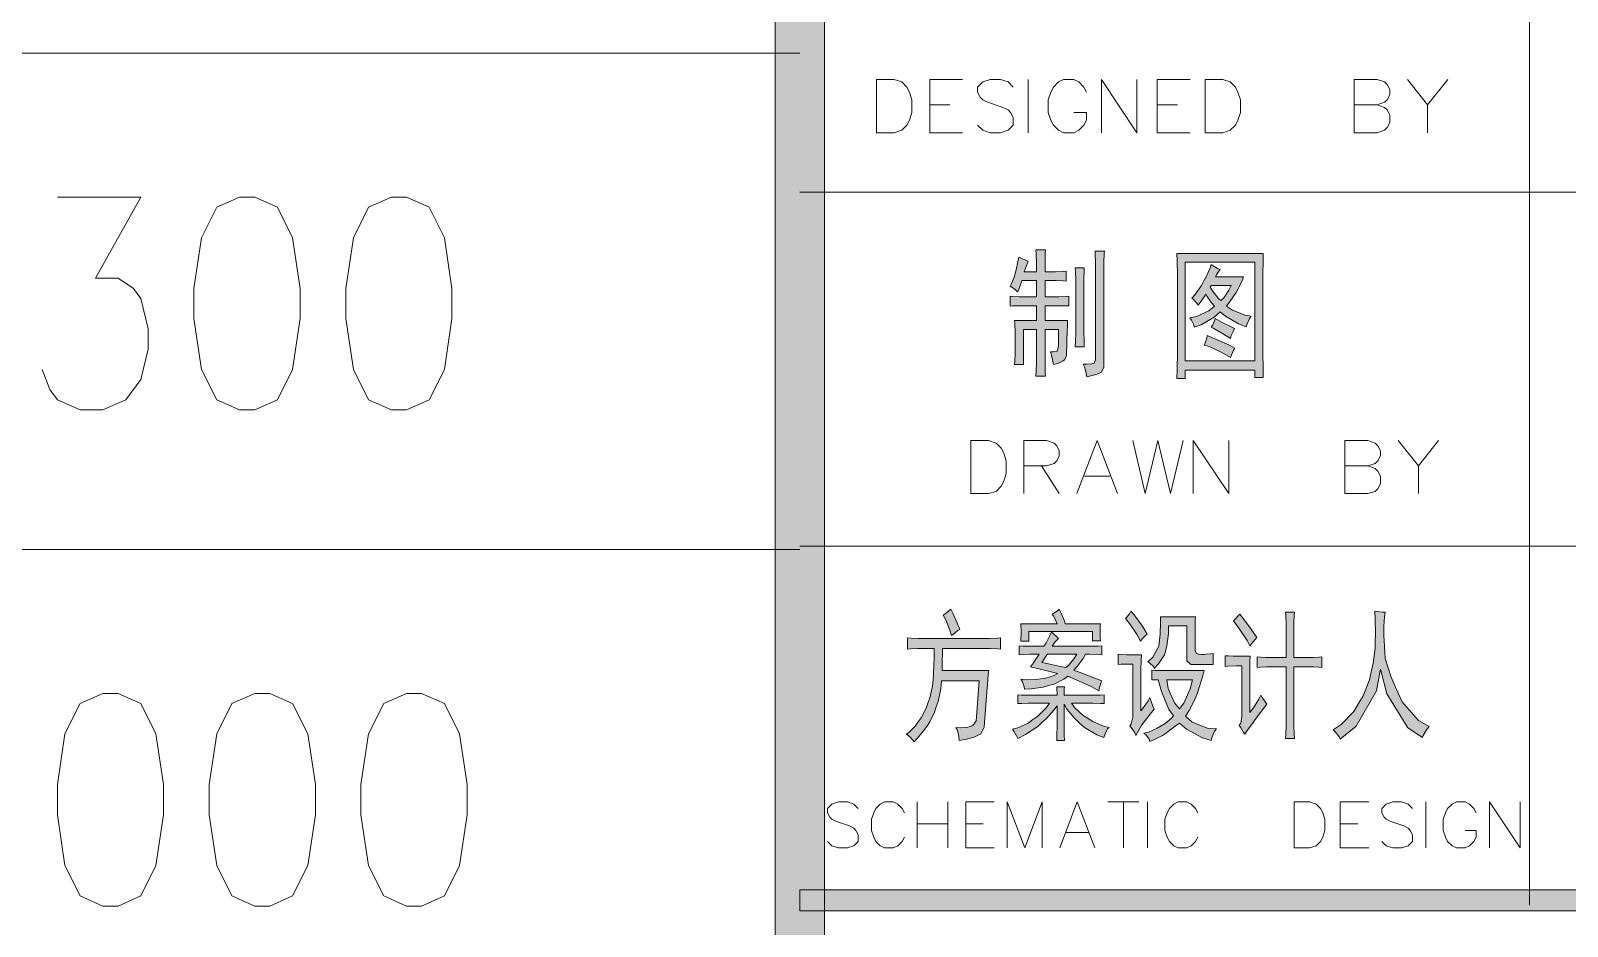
# Model space of a CAD drawing. Header units: millimetres. Extents: x 0 to 586, y 0 to 414.
# Drawn here: x 530.69 to 552.07, y 78.54 to 91 of the extents above; entities that cross this region are included whole.
import ezdxf

# ---------------------------------------------------------------- set-up
doc = ezdxf.new("R2010")
doc.units = ezdxf.units.MM

msp = doc.modelspace()

# ---------------------------------------------------------------- hatches: boundary and pattern name
h = msp.add_hatch(color=0)
h.dxf.hatch_style = 2
h.paths.add_polyline_path([(541.736139, 9.860139), (541.048222, 9.860139), (541.048222, 404.223361), (541.736139, 404.223361)])
h = msp.add_hatch(color=0)
h.dxf.hatch_style = 2
h.paths.add_polyline_path([(544.572472, 87.795806), (544.554833, 87.757), (544.526611, 87.682917), (544.516028, 87.647639), (544.685361, 87.647639), (544.685361, 87.742889), (544.681833, 87.894583), (544.678306, 87.951028), (544.812361, 87.951028), (544.808833, 87.898111), (544.805306, 87.746417), (544.805306, 87.647639), (544.8935, 87.647639), (544.949944, 87.647639), (545.055778, 87.651167), (545.101639, 87.654694), (545.101639, 87.517111), (545.059306, 87.520639), (544.960528, 87.524167), (544.897028, 87.524167), (544.805306, 87.524167), (544.805306, 87.298389), (544.949944, 87.298389), (544.995806, 87.298389), (545.087528, 87.301917), (545.136917, 87.305444), (545.136917, 87.174917), (544.805306, 87.174917), (544.805306, 86.966778), (545.119278, 86.966778), (545.11575, 86.920917), (545.112222, 86.793917), (545.108694, 86.712778), (545.108694, 86.631639), (545.105167, 86.51875), (545.105167, 86.490528), (545.101639, 86.462306), (545.076944, 86.419972), (545.055778, 86.405861), (545.031083, 86.39175), (544.964056, 86.367056), (544.921722, 86.356472), (544.914667, 86.398806), (544.897028, 86.487), (544.879389, 86.532861), (544.918194, 86.532861), (544.964056, 86.539917), (544.974639, 86.543444), (544.992278, 86.610472), (544.992278, 86.663389), (544.992278, 86.843306), (544.805306, 86.843306), (544.805306, 86.416444), (544.805306, 86.352944), (544.808833, 86.240056), (544.812361, 86.194194), (544.678306, 86.194194), (544.681833, 86.26475), (544.685361, 86.377639), (544.685361, 86.416444), (544.685361, 86.843306), (544.505444, 86.843306), (544.505444, 86.356472), (544.381972, 86.356472), (544.3855, 86.405861), (544.389028, 86.511694), (544.389028, 86.564611), (544.389028, 86.733944), (544.389028, 86.808028), (544.3855, 86.924444), (544.381972, 86.966778), (544.685361, 86.966778), (544.685361, 87.174917), (544.498389, 87.174917), (544.445472, 87.174917), (544.357278, 87.171389), (544.318472, 87.167861), (544.318472, 87.305444), (544.357278, 87.301917), (544.445472, 87.298389), (544.498389, 87.298389), (544.685361, 87.298389), (544.685361, 87.524167), (544.48075, 87.524167), (544.466639, 87.478306), (544.438417, 87.400694), (544.424306, 87.368944), (544.396083, 87.393639), (544.343167, 87.432444), (544.318472, 87.446556), (544.339639, 87.485361), (544.374917, 87.573556), (544.389028, 87.622944), (544.403139, 87.675861), (544.427833, 87.785222), (544.438417, 87.848722), (544.470167, 87.834611), (544.537194, 87.806389)])
h = msp.add_hatch(color=0)
h.dxf.hatch_style = 2
h.paths.add_polyline_path([(545.630806, 87.933389), (545.627278, 87.894583), (545.62375, 87.781694), (545.62375, 87.711139), (545.62375, 86.370583), (545.62375, 86.317667), (545.592, 86.250639), (545.563778, 86.236528), (545.532028, 86.222417), (545.443833, 86.197722), (545.387389, 86.183611), (545.376806, 86.236528), (545.355639, 86.324722), (545.338, 86.363528), (545.387389, 86.363528), (545.454417, 86.367056), (545.472056, 86.370583), (545.489694, 86.374111), (545.507333, 86.4235), (545.507333, 86.472889), (545.507333, 87.711139), (545.507333, 87.774639), (545.503806, 87.887528), (545.503806, 87.933389)])
h = msp.add_hatch(color=0)
h.paths.add_polyline_path([(547.839194, 87.901639), (547.839194, 87.806389), (547.835667, 87.594722), (547.835667, 87.478306), (547.835667, 86.649278), (547.835667, 86.529333), (547.839194, 86.292972), (547.839194, 86.176556), (547.726306, 86.176556), (547.726306, 86.278861), (546.756167, 86.278861), (546.756167, 86.162444), (546.63975, 86.162444), (546.643278, 86.282389), (546.646806, 86.529333), (546.646806, 86.656333), (546.646806, 87.478306), (546.646806, 87.591194), (546.643278, 87.802861), (546.63975, 87.901639)])
h.paths.add_polyline_path([(547.726306, 86.409389), (547.726306, 87.778167), (546.756167, 87.778167), (546.756167, 86.409389)])
h = msp.add_hatch(color=0)
h.dxf.hatch_style = 2
h.paths.add_polyline_path([(545.352111, 87.700556), (545.348583, 87.647639), (545.345056, 87.552389), (545.345056, 87.510056), (545.345056, 86.864472), (545.345056, 86.811556), (545.348583, 86.681028), (545.352111, 86.603417), (545.225111, 86.603417), (545.228639, 86.670444), (545.235694, 86.800972), (545.235694, 86.864472), (545.235694, 87.510056), (545.235694, 87.545333), (545.228639, 87.644111), (545.225111, 87.700556)])
h = msp.add_hatch(color=0)
h.paths.add_polyline_path([(547.243, 87.679389), (547.225361, 87.654694), (547.193611, 87.605306), (547.1795, 87.577083), (547.567556, 87.577083), (547.556972, 87.541806), (547.518167, 87.457139), (547.493472, 87.40775), (547.46525, 87.358361), (547.384111, 87.238417), (547.331194, 87.167861), (547.415861, 87.111417), (547.588722, 87.040861), (547.673389, 87.030278), (547.652222, 86.995), (547.616944, 86.920917), (547.602833, 86.882111), (547.497, 86.924444), (547.317083, 87.030278), (547.243, 87.09025), (547.158333, 87.016167), (546.978417, 86.910333), (546.883167, 86.875056), (546.876111, 86.910333), (546.844361, 86.973833), (546.819667, 87.005583), (546.911389, 87.023222), (547.08425, 87.104361), (547.161861, 87.167861), (547.119528, 87.21725), (547.063083, 87.301917), (547.045444, 87.337194), (547.02075, 87.298389), (546.964306, 87.220778), (546.936083, 87.181972), (546.914917, 87.213722), (546.872583, 87.259583), (546.847889, 87.277222), (546.897278, 87.330139), (546.981944, 87.453611), (547.017222, 87.520639), (547.0525, 87.587667), (547.101889, 87.700556), (547.116, 87.746417), (547.144222, 87.728778), (547.207722, 87.6935)])
h.paths.add_polyline_path([(547.105417, 87.432444), (547.14775, 87.365417), (547.221833, 87.273694), (547.253583, 87.245472), (547.292389, 87.284278), (547.362944, 87.390111), (547.394694, 87.453611), (547.116, 87.453611)])
h = msp.add_hatch(color=0)
h.dxf.hatch_style = 2
h.paths.add_polyline_path([(547.172444, 86.998528), (547.271222, 86.942083), (547.405278, 86.875056), (547.440556, 86.857417), (547.426444, 86.825667), (547.398222, 86.758639), (547.387639, 86.719833), (547.288861, 86.779806), (547.154806, 86.857417), (547.119528, 86.875056), (547.137167, 86.89975), (547.161861, 86.96325)])
h = msp.add_hatch(color=0)
h.dxf.hatch_style = 2
h.paths.add_polyline_path([(547.063083, 86.758639), (547.190083, 86.705722), (547.380583, 86.621056), (547.447611, 86.585778), (547.429972, 86.557556), (547.40175, 86.490528), (547.387639, 86.45525), (547.267694, 86.522278), (547.087778, 86.606944), (547.02075, 86.624583), (547.034861, 86.656333), (547.056028, 86.723361)])
h = msp.add_hatch(color=0)
h.dxf.hatch_style = 2
h.paths.add_polyline_path([(543.503556, 82.585278), (543.478861, 82.662889), (543.422417, 82.804), (543.387139, 82.871028), (543.415361, 82.888667), (543.468278, 82.931), (543.492972, 82.955694), (543.524722, 82.888667), (543.588222, 82.747556), (543.619972, 82.669944), (543.59175, 82.655833), (543.535306, 82.609972)])
h = msp.add_hatch(color=0)
h.dxf.hatch_style = 2
h.paths.add_polyline_path([(545.002861, 82.955694), (545.034611, 82.888667), (545.076944, 82.786361), (545.087528, 82.747556), (545.577889, 82.747556), (545.574361, 82.722861), (545.570833, 82.669944), (545.570833, 82.638194), (545.570833, 82.609972), (545.574361, 82.55), (545.577889, 82.514722), (545.465, 82.514722), (545.465, 82.64525), (544.579528, 82.64525), (544.579528, 82.507667), (544.466639, 82.507667), (544.470167, 82.539417), (544.473694, 82.599389), (544.473694, 82.631139), (544.473694, 82.666417), (544.470167, 82.722861), (544.466639, 82.747556), (544.974639, 82.747556), (544.957, 82.789889), (544.921722, 82.860444), (544.904083, 82.885139), (544.942889, 82.906306), (544.992278, 82.941583)])
h = msp.add_hatch(color=0)
h.dxf.hatch_style = 2
h.paths.add_polyline_path([(546.001222, 82.923944), (546.047083, 82.874556), (546.159972, 82.715806), (546.227, 82.606444), (546.202306, 82.588806), (546.156444, 82.539417), (546.135278, 82.507667), (546.085889, 82.595861), (545.980056, 82.754611), (545.923611, 82.825167), (545.94125, 82.839278), (545.980056, 82.888667)])
h = msp.add_hatch(color=0)
h.dxf.hatch_style = 2
h.paths.add_polyline_path([(546.883167, 82.183111), (546.833778, 82.183111), (546.780861, 82.236028), (546.777333, 82.288944), (546.777333, 82.722861), (546.523333, 82.722861), (546.523333, 82.617028), (546.502167, 82.444167), (546.484528, 82.384194), (546.466889, 82.320694), (546.38575, 82.193694), (546.325778, 82.126667), (546.315194, 82.154889), (546.265806, 82.20075), (546.234056, 82.221917), (546.304611, 82.285417), (546.389278, 82.437111), (546.396333, 82.521778), (546.406917, 82.606444), (546.413972, 82.768722), (546.413972, 82.846333), (546.900806, 82.846333), (546.897278, 82.800472), (546.89375, 82.684056), (546.89375, 82.617028), (546.89375, 82.405361), (546.89375, 82.377139), (546.911389, 82.338333), (546.9255, 82.331278), (546.943139, 82.32775), (546.985472, 82.324222), (547.017222, 82.324222), (547.045444, 82.32775), (547.112472, 82.331278), (547.14775, 82.338333), (547.144222, 82.299528), (547.144222, 82.221917), (547.14775, 82.183111)])
h = msp.add_hatch(color=0)
h.dxf.hatch_style = 2
h.paths.add_polyline_path([(547.514639, 82.885139), (547.553444, 82.83575), (547.673389, 82.673472), (547.754528, 82.560583), (547.726306, 82.528833), (547.676917, 82.472389), (547.65575, 82.444167), (547.616944, 82.51825), (547.504056, 82.691111), (547.426444, 82.793417), (547.447611, 82.811056), (547.493472, 82.860444)])
h = msp.add_hatch(color=0)
h.dxf.hatch_style = 2
h.paths.add_polyline_path([(548.160222, 82.281889), (548.160222, 82.669944), (548.160222, 82.747556), (548.156694, 82.8675), (548.153167, 82.909833), (548.276639, 82.909833), (548.273111, 82.860444), (548.269583, 82.768722), (548.269583, 82.729917), (548.269583, 82.281889), (548.505944, 82.281889), (548.541222, 82.281889), (548.618833, 82.285417), (548.657639, 82.288944), (548.657639, 82.144306), (548.615306, 82.147833), (548.541222, 82.151361), (548.513, 82.151361), (548.269583, 82.151361), (548.269583, 81.378778), (548.269583, 81.329389), (548.273111, 81.220028), (548.276639, 81.153), (548.153167, 81.153), (548.156694, 81.220028), (548.160222, 81.325861), (548.160222, 81.368194), (548.160222, 82.151361), (547.934444, 82.151361), (547.888583, 82.151361), (547.803917, 82.147833), (547.758056, 82.144306), (547.758056, 82.288944), (547.803917, 82.285417), (547.885056, 82.281889), (547.920333, 82.281889)])
h = msp.add_hatch(color=0)
h.dxf.hatch_style = 2
h.paths.add_polyline_path([(548.816389, 81.276472), (548.929278, 81.350556), (549.105667, 81.530472), (549.169167, 81.639833), (549.232667, 81.749194), (549.320861, 81.971444), (549.345556, 82.084333), (549.37025, 82.20075), (549.398472, 82.412417), (549.402, 82.511194), (549.405528, 82.609972), (549.402, 82.818111), (549.394944, 82.923944), (549.426694, 82.920417), (549.500778, 82.913361), (549.539583, 82.909833), (549.532528, 82.846333), (549.521944, 82.719333), (549.521944, 82.655833), (549.521944, 82.588806), (549.529, 82.437111), (549.536056, 82.352444), (549.539583, 82.267778), (549.62425, 82.01025), (549.698333, 81.837389), (549.775944, 81.664528), (550.001722, 81.407), (550.149889, 81.322333), (550.114611, 81.276472), (550.06875, 81.198861), (550.058167, 81.167111), (549.853556, 81.301167), (549.564278, 81.777417), (549.476083, 82.119611), (549.419639, 81.816222), (549.137417, 81.325861), (548.915167, 81.145944), (548.897528, 81.177694), (548.848139, 81.241194)])
h = msp.add_hatch(color=0)
h.paths.add_polyline_path([(544.992278, 82.546472), (544.942889, 82.497083), (544.904083, 82.437111), (545.419139, 82.437111), (545.457944, 82.437111), (545.546139, 82.440639), (545.595528, 82.444167), (545.595528, 82.320694), (545.539083, 82.324222), (545.426194, 82.32775), (545.366222, 82.32775), (545.334472, 82.267778), (545.253333, 82.154889), (545.203944, 82.1055), (545.292139, 82.07375), (545.486167, 81.999667), (545.595528, 81.957333), (545.584944, 81.936167), (545.563778, 81.865611), (545.553194, 81.81975), (545.454417, 81.872667), (545.239222, 81.971444), (545.122806, 82.020833), (545.066361, 81.9785), (544.932306, 81.911472), (544.854694, 81.890306), (544.777083, 81.869139), (544.611278, 81.844444), (544.519556, 81.840917), (544.516028, 81.872667), (544.491333, 81.943222), (544.466639, 81.982028), (544.540722, 81.971444), (544.678306, 81.974972), (544.745333, 81.985556), (544.812361, 81.996139), (544.932306, 82.031417), (544.985222, 82.059639), (544.911139, 82.077278), (544.720639, 82.123139), (544.600694, 82.151361), (544.646556, 82.207806), (544.706528, 82.299528), (544.724167, 82.32775), (544.614806, 82.32775), (544.590111, 82.32775), (544.505444, 82.324222), (544.445472, 82.320694), (544.445472, 82.444167), (544.498389, 82.440639), (544.583056, 82.437111), (544.614806, 82.437111), (544.787667, 82.437111), (544.819417, 82.4865), (544.872333, 82.588806), (544.8935, 82.638194)])
h.paths.add_polyline_path([(544.762972, 82.211333), (544.854694, 82.193694), (545.0205, 82.158417), (545.094583, 82.144306), (545.133389, 82.169), (545.207472, 82.26425), (545.246278, 82.32775), (544.840583, 82.32775), (544.822944, 82.303056), (544.784139, 82.243083)])
h = msp.add_hatch(color=0)
h.dxf.hatch_style = 2
h.paths.add_polyline_path([(542.889722, 82.553528), (542.935583, 82.55), (543.037889, 82.546472), (543.094333, 82.546472), (543.958639, 82.546472), (544.025667, 82.546472), (544.142083, 82.55), (544.184417, 82.553528), (544.184417, 82.398306), (544.145611, 82.401833), (544.043306, 82.405361), (543.976278, 82.405361), (543.376556, 82.405361), (543.376556, 82.363028), (543.373028, 82.207806), (543.373028, 82.098444), (544.022139, 82.098444), (544.015083, 82.045528), (544.0045, 81.900889), (543.997444, 81.802111), (543.962167, 81.378778), (543.958639, 81.308222), (543.90925, 81.2165), (543.863389, 81.195333), (543.821056, 81.174167), (543.694056, 81.142417), (543.609389, 81.128306), (543.605861, 81.181222), (543.584694, 81.269417), (543.563528, 81.308222), (543.630556, 81.304694), (543.732861, 81.31175), (543.764611, 81.322333), (543.799889, 81.336444), (543.84575, 81.399944), (543.852806, 81.456389), (543.888083, 81.957333), (543.365972, 81.957333), (543.355389, 81.847972), (543.316583, 81.668056), (543.291889, 81.593972), (543.267194, 81.519889), (543.200167, 81.385833), (543.157833, 81.322333), (543.111972, 81.262361), (543.027306, 81.153), (542.981444, 81.107139), (542.970861, 81.128306), (542.917944, 81.18475), (542.879139, 81.2165), (542.914417, 81.241194), (542.995556, 81.325861), (543.037889, 81.385833), (543.080222, 81.442278), (543.150778, 81.576333), (543.175472, 81.646889), (543.203694, 81.720972), (543.238972, 81.88325), (543.246028, 81.971444), (543.253083, 82.063167), (543.260139, 82.278361), (543.260139, 82.405361), (543.097861, 82.405361), (543.034361, 82.405361), (542.932056, 82.401833), (542.889722, 82.398306)])
h = msp.add_hatch(color=0)
h.dxf.hatch_style = 2
h.paths.add_polyline_path([(546.145861, 82.320694), (546.142333, 82.250139), (546.138806, 82.098444), (546.138806, 82.01025), (546.138806, 81.541056), (546.177611, 81.586917), (546.241111, 81.678639), (546.265806, 81.7245), (546.276389, 81.685694), (546.304611, 81.604556), (546.325778, 81.562222), (546.286972, 81.516361), (546.216417, 81.428167), (546.184667, 81.385833), (546.152917, 81.3435), (546.096472, 81.24825), (546.06825, 81.198861), (546.050611, 81.241194), (546.00475, 81.308222), (545.983583, 81.329389), (546.00475, 81.361139), (546.029444, 81.449333), (546.029444, 81.509306), (546.029444, 82.190167), (545.969472, 82.190167), (545.867167, 82.186639), (545.824833, 82.183111), (545.824833, 82.32775), (545.863639, 82.324222), (545.94125, 82.320694), (545.983583, 82.320694)])
h = msp.add_hatch(color=0)
h.dxf.hatch_style = 2
h.paths.add_polyline_path([(547.659278, 82.299528), (547.65575, 82.225444), (547.65575, 82.070222), (547.65575, 81.989083), (547.65575, 81.516361), (547.705139, 81.583389), (547.78275, 81.703333), (547.810972, 81.75625), (547.828611, 81.7245), (547.867417, 81.664528), (547.892111, 81.632778), (547.729833, 81.417583), (547.691028, 81.364667), (547.620472, 81.265889), (547.585194, 81.2165), (547.564028, 81.24825), (547.525222, 81.31175), (547.507583, 81.339972), (547.52875, 81.368194), (547.546389, 81.463444), (547.542861, 81.523417), (547.542861, 82.165472), (547.46525, 82.165472), (547.348833, 82.161944), (547.313556, 82.158417), (547.313556, 82.306583), (547.359417, 82.303056), (547.422917, 82.299528), (547.440556, 82.299528)])
h = msp.add_hatch(color=0)
h.paths.add_polyline_path([(546.2905, 82.1055), (546.336361, 82.101972), (546.442194, 82.098444), (546.498639, 82.098444), (547.02075, 82.098444), (547.003111, 82.027889), (546.95725, 81.876194), (546.9255, 81.791528), (546.89375, 81.706861), (546.812611, 81.544583), (546.759694, 81.463444), (546.854944, 81.382306), (547.066611, 81.297639), (547.190083, 81.290583), (547.165389, 81.258833), (547.133639, 81.177694), (547.119528, 81.128306), (546.996056, 81.163583), (546.773806, 81.283528), (546.675028, 81.368194), (546.636222, 81.339972), (546.5445, 81.269417), (546.495111, 81.234139), (546.442194, 81.198861), (546.329306, 81.138889), (546.265806, 81.114194), (546.255222, 81.145944), (546.212889, 81.202389), (546.181139, 81.230611), (546.244639, 81.244722), (546.364583, 81.297639), (546.421028, 81.329389), (546.477472, 81.364667), (546.562139, 81.435222), (546.593889, 81.4705), (546.526861, 81.558694), (546.424556, 81.809167), (546.382222, 81.971444), (546.2905, 81.971444)])
h.paths.add_polyline_path([(546.678556, 81.569278), (546.738528, 81.646889), (546.826722, 81.847972), (546.858472, 81.971444), (546.498639, 81.971444), (546.519806, 81.8515), (546.608, 81.650417)])
h = msp.add_hatch(color=0)
h.dxf.hatch_style = 2
h.paths.add_polyline_path([(544.974639, 81.75625), (544.974639, 81.780944), (544.971111, 81.837389), (544.967583, 81.872667), (545.076944, 81.872667), (545.073417, 81.840917), (545.073417, 81.784472), (545.073417, 81.75625), (545.419139, 81.75625), (545.472056, 81.75625), (545.577889, 81.759778), (545.627278, 81.763306), (545.627278, 81.639833), (545.577889, 81.643361), (545.472056, 81.646889), (545.419139, 81.646889), (545.172194, 81.646889), (545.218056, 81.583389), (545.338, 81.474028), (545.405028, 81.431694), (545.472056, 81.389361), (545.620222, 81.325861), (545.697833, 81.308222), (545.676667, 81.287056), (545.641389, 81.220028), (545.62375, 81.167111), (545.524972, 81.205917), (545.355639, 81.308222), (545.285083, 81.368194), (545.218056, 81.431694), (545.108694, 81.562222), (545.073417, 81.632778), (545.073417, 81.368194), (545.073417, 81.322333), (545.073417, 81.202389), (545.076944, 81.128306), (544.967583, 81.128306), (544.971111, 81.202389), (544.974639, 81.329389), (544.974639, 81.385833), (544.974639, 81.608083), (544.928778, 81.548111), (544.826472, 81.431694), (544.762972, 81.378778), (544.703, 81.322333), (544.533667, 81.209444), (544.427833, 81.153), (544.410194, 81.191806), (544.371389, 81.258833), (544.35375, 81.283528), (544.427833, 81.304694), (544.568944, 81.368194), (544.635972, 81.417583), (544.703, 81.463444), (544.819417, 81.579861), (544.868806, 81.646889), (544.60775, 81.646889), (544.572472, 81.646889), (544.484278, 81.643361), (544.427833, 81.639833), (544.427833, 81.763306), (544.484278, 81.759778), (544.572472, 81.75625), (544.60775, 81.75625)])
h = msp.add_hatch(color=0)
h.dxf.hatch_style = 2
h.paths.add_polyline_path([(541.390417, 78.757639), (541.390417, 79.050444), (575.772139, 79.050444), (575.772139, 78.757639)])

# ---------------------------------------------------------------- linework, layer by layer
at = {"color": 0, "lineweight": 0}
for points in [[(541.736139, 9.860139), (541.048222, 9.860139), (541.048222, 404.223361), (541.736139, 404.223361)], [(542.459333, 89.580861), (542.459333, 90.321694), (542.706278, 90.321694), (542.812111, 90.286417), (542.882667, 90.215861), (542.917944, 90.145306), (542.953222, 90.039472), (542.953222, 89.863083), (542.917944, 89.75725), (542.882667, 89.686694), (542.812111, 89.616139), (542.706278, 89.580861)], [(547.034861, 89.580861), (547.034861, 90.321694), (547.281806, 90.321694), (547.384111, 90.286417), (547.454667, 90.215861), (547.489944, 90.145306), (547.525222, 90.039472), (547.525222, 89.863083), (547.489944, 89.75725), (547.454667, 89.686694), (547.384111, 89.616139), (547.281806, 89.580861)], [(533.594028, 88.684806), (533.276528, 88.543694), (533.064861, 88.120361), (532.959028, 87.414806), (532.959028, 86.995), (533.064861, 86.289444), (533.276528, 85.866111), (533.594028, 85.725), (533.805694, 85.725), (534.123194, 85.866111), (534.331333, 86.289444), (534.437167, 86.995), (534.437167, 87.414806), (534.331333, 88.120361), (534.123194, 88.543694), (533.805694, 88.684806)], [(535.707167, 88.684806), (535.389667, 88.543694), (535.178, 88.120361), (535.072167, 87.414806), (535.072167, 86.995), (535.178, 86.289444), (535.389667, 85.866111), (535.707167, 85.725), (535.918833, 85.725), (536.232806, 85.866111), (536.444472, 86.289444), (536.550306, 86.995), (536.550306, 87.414806), (536.444472, 88.120361), (536.232806, 88.543694), (535.918833, 88.684806)], [(544.572472, 87.795806), (544.554833, 87.757), (544.526611, 87.682917), (544.516028, 87.647639), (544.685361, 87.647639), (544.685361, 87.742889), (544.681833, 87.894583), (544.678306, 87.951028), (544.812361, 87.951028), (544.808833, 87.898111), (544.805306, 87.746417), (544.805306, 87.647639), (544.8935, 87.647639), (544.949944, 87.647639), (545.055778, 87.651167), (545.101639, 87.654694), (545.101639, 87.517111), (545.059306, 87.520639), (544.960528, 87.524167), (544.897028, 87.524167), (544.805306, 87.524167), (544.805306, 87.298389), (544.949944, 87.298389), (544.995806, 87.298389), (545.087528, 87.301917), (545.136917, 87.305444), (545.136917, 87.174917), (544.805306, 87.174917), (544.805306, 86.966778), (545.119278, 86.966778), (545.11575, 86.920917), (545.112222, 86.793917), (545.108694, 86.712778), (545.108694, 86.631639), (545.105167, 86.51875), (545.105167, 86.490528), (545.101639, 86.462306), (545.076944, 86.419972), (545.055778, 86.405861), (545.031083, 86.39175), (544.964056, 86.367056), (544.921722, 86.356472), (544.914667, 86.398806), (544.897028, 86.487), (544.879389, 86.532861), (544.918194, 86.532861), (544.964056, 86.539917), (544.974639, 86.543444), (544.992278, 86.610472), (544.992278, 86.663389), (544.992278, 86.843306), (544.805306, 86.843306), (544.805306, 86.416444), (544.805306, 86.352944), (544.808833, 86.240056), (544.812361, 86.194194), (544.678306, 86.194194), (544.681833, 86.26475), (544.685361, 86.377639), (544.685361, 86.416444), (544.685361, 86.843306), (544.505444, 86.843306), (544.505444, 86.356472), (544.381972, 86.356472), (544.3855, 86.405861), (544.389028, 86.511694), (544.389028, 86.564611), (544.389028, 86.733944), (544.389028, 86.808028), (544.3855, 86.924444), (544.381972, 86.966778), (544.685361, 86.966778), (544.685361, 87.174917), (544.498389, 87.174917), (544.445472, 87.174917), (544.357278, 87.171389), (544.318472, 87.167861), (544.318472, 87.305444), (544.357278, 87.301917), (544.445472, 87.298389), (544.498389, 87.298389), (544.685361, 87.298389), (544.685361, 87.524167), (544.48075, 87.524167), (544.466639, 87.478306), (544.438417, 87.400694), (544.424306, 87.368944), (544.396083, 87.393639), (544.343167, 87.432444), (544.318472, 87.446556), (544.339639, 87.485361), (544.374917, 87.573556), (544.389028, 87.622944), (544.403139, 87.675861), (544.427833, 87.785222), (544.438417, 87.848722), (544.470167, 87.834611), (544.537194, 87.806389)], [(545.630806, 87.933389), (545.627278, 87.894583), (545.62375, 87.781694), (545.62375, 87.711139), (545.62375, 86.370583), (545.62375, 86.317667), (545.592, 86.250639), (545.563778, 86.236528), (545.532028, 86.222417), (545.443833, 86.197722), (545.387389, 86.183611), (545.376806, 86.236528), (545.355639, 86.324722), (545.338, 86.363528), (545.387389, 86.363528), (545.454417, 86.367056), (545.472056, 86.370583), (545.489694, 86.374111), (545.507333, 86.4235), (545.507333, 86.472889), (545.507333, 87.711139), (545.507333, 87.774639), (545.503806, 87.887528), (545.503806, 87.933389)], [(547.839194, 87.901639), (547.839194, 87.806389), (547.835667, 87.594722), (547.835667, 87.478306), (547.835667, 86.649278), (547.835667, 86.529333), (547.839194, 86.292972), (547.839194, 86.176556), (547.726306, 86.176556), (547.726306, 86.278861), (546.756167, 86.278861), (546.756167, 86.162444), (546.63975, 86.162444), (546.643278, 86.282389), (546.646806, 86.529333), (546.646806, 86.656333), (546.646806, 87.478306), (546.646806, 87.591194), (546.643278, 87.802861), (546.63975, 87.901639)], [(545.352111, 87.700556), (545.348583, 87.647639), (545.345056, 87.552389), (545.345056, 87.510056), (545.345056, 86.864472), (545.345056, 86.811556), (545.348583, 86.681028), (545.352111, 86.603417), (545.225111, 86.603417), (545.228639, 86.670444), (545.235694, 86.800972), (545.235694, 86.864472), (545.235694, 87.510056), (545.235694, 87.545333), (545.228639, 87.644111), (545.225111, 87.700556)], [(547.726306, 86.409389), (547.726306, 87.778167), (546.756167, 87.778167), (546.756167, 86.409389)], [(547.243, 87.679389), (547.225361, 87.654694), (547.193611, 87.605306), (547.1795, 87.577083), (547.567556, 87.577083), (547.556972, 87.541806), (547.518167, 87.457139), (547.493472, 87.40775), (547.46525, 87.358361), (547.384111, 87.238417), (547.331194, 87.167861), (547.415861, 87.111417), (547.588722, 87.040861), (547.673389, 87.030278), (547.652222, 86.995), (547.616944, 86.920917), (547.602833, 86.882111), (547.497, 86.924444), (547.317083, 87.030278), (547.243, 87.09025), (547.158333, 87.016167), (546.978417, 86.910333), (546.883167, 86.875056), (546.876111, 86.910333), (546.844361, 86.973833), (546.819667, 87.005583), (546.911389, 87.023222), (547.08425, 87.104361), (547.161861, 87.167861), (547.119528, 87.21725), (547.063083, 87.301917), (547.045444, 87.337194), (547.02075, 87.298389), (546.964306, 87.220778), (546.936083, 87.181972), (546.914917, 87.213722), (546.872583, 87.259583), (546.847889, 87.277222), (546.897278, 87.330139), (546.981944, 87.453611), (547.017222, 87.520639), (547.0525, 87.587667), (547.101889, 87.700556), (547.116, 87.746417), (547.144222, 87.728778), (547.207722, 87.6935)], [(547.105417, 87.432444), (547.14775, 87.365417), (547.221833, 87.273694), (547.253583, 87.245472), (547.292389, 87.284278), (547.362944, 87.390111), (547.394694, 87.453611), (547.116, 87.453611)], [(547.172444, 86.998528), (547.271222, 86.942083), (547.405278, 86.875056), (547.440556, 86.857417), (547.426444, 86.825667), (547.398222, 86.758639), (547.387639, 86.719833), (547.288861, 86.779806), (547.154806, 86.857417), (547.119528, 86.875056), (547.137167, 86.89975), (547.161861, 86.96325)], [(547.063083, 86.758639), (547.190083, 86.705722), (547.380583, 86.621056), (547.447611, 86.585778), (547.429972, 86.557556), (547.40175, 86.490528), (547.387639, 86.45525), (547.267694, 86.522278), (547.087778, 86.606944), (547.02075, 86.624583), (547.034861, 86.656333), (547.056028, 86.723361)], [(543.771667, 84.560833), (543.771667, 85.298139), (544.018611, 85.298139), (544.124444, 85.262861), (544.195, 85.192306), (544.230278, 85.12175), (544.265556, 85.015917), (544.265556, 84.839528), (544.230278, 84.733694), (544.195, 84.663139), (544.124444, 84.592583), (544.018611, 84.560833)], [(543.503556, 82.585278), (543.478861, 82.662889), (543.422417, 82.804), (543.387139, 82.871028), (543.415361, 82.888667), (543.468278, 82.931), (543.492972, 82.955694), (543.524722, 82.888667), (543.588222, 82.747556), (543.619972, 82.669944), (543.59175, 82.655833), (543.535306, 82.609972)], [(545.002861, 82.955694), (545.034611, 82.888667), (545.076944, 82.786361), (545.087528, 82.747556), (545.577889, 82.747556), (545.574361, 82.722861), (545.570833, 82.669944), (545.570833, 82.638194), (545.570833, 82.609972), (545.574361, 82.55), (545.577889, 82.514722), (545.465, 82.514722), (545.465, 82.64525), (544.579528, 82.64525), (544.579528, 82.507667), (544.466639, 82.507667), (544.470167, 82.539417), (544.473694, 82.599389), (544.473694, 82.631139), (544.473694, 82.666417), (544.470167, 82.722861), (544.466639, 82.747556), (544.974639, 82.747556), (544.957, 82.789889), (544.921722, 82.860444), (544.904083, 82.885139), (544.942889, 82.906306), (544.992278, 82.941583)], [(546.001222, 82.923944), (546.047083, 82.874556), (546.159972, 82.715806), (546.227, 82.606444), (546.202306, 82.588806), (546.156444, 82.539417), (546.135278, 82.507667), (546.085889, 82.595861), (545.980056, 82.754611), (545.923611, 82.825167), (545.94125, 82.839278), (545.980056, 82.888667)], [(546.883167, 82.183111), (546.833778, 82.183111), (546.780861, 82.236028), (546.777333, 82.288944), (546.777333, 82.722861), (546.523333, 82.722861), (546.523333, 82.617028), (546.502167, 82.444167), (546.484528, 82.384194), (546.466889, 82.320694), (546.38575, 82.193694), (546.325778, 82.126667), (546.315194, 82.154889), (546.265806, 82.20075), (546.234056, 82.221917), (546.304611, 82.285417), (546.389278, 82.437111), (546.396333, 82.521778), (546.406917, 82.606444), (546.413972, 82.768722), (546.413972, 82.846333), (546.900806, 82.846333), (546.897278, 82.800472), (546.89375, 82.684056), (546.89375, 82.617028), (546.89375, 82.405361), (546.89375, 82.377139), (546.911389, 82.338333), (546.9255, 82.331278), (546.943139, 82.32775), (546.985472, 82.324222), (547.017222, 82.324222), (547.045444, 82.32775), (547.112472, 82.331278), (547.14775, 82.338333), (547.144222, 82.299528), (547.144222, 82.221917), (547.14775, 82.183111)], [(547.514639, 82.885139), (547.553444, 82.83575), (547.673389, 82.673472), (547.754528, 82.560583), (547.726306, 82.528833), (547.676917, 82.472389), (547.65575, 82.444167), (547.616944, 82.51825), (547.504056, 82.691111), (547.426444, 82.793417), (547.447611, 82.811056), (547.493472, 82.860444)], [(548.160222, 82.281889), (548.160222, 82.669944), (548.160222, 82.747556), (548.156694, 82.8675), (548.153167, 82.909833), (548.276639, 82.909833), (548.273111, 82.860444), (548.269583, 82.768722), (548.269583, 82.729917), (548.269583, 82.281889), (548.505944, 82.281889), (548.541222, 82.281889), (548.618833, 82.285417), (548.657639, 82.288944), (548.657639, 82.144306), (548.615306, 82.147833), (548.541222, 82.151361), (548.513, 82.151361), (548.269583, 82.151361), (548.269583, 81.378778), (548.269583, 81.329389), (548.273111, 81.220028), (548.276639, 81.153), (548.153167, 81.153), (548.156694, 81.220028), (548.160222, 81.325861), (548.160222, 81.368194), (548.160222, 82.151361), (547.934444, 82.151361), (547.888583, 82.151361), (547.803917, 82.147833), (547.758056, 82.144306), (547.758056, 82.288944), (547.803917, 82.285417), (547.885056, 82.281889), (547.920333, 82.281889)], [(548.816389, 81.276472), (548.929278, 81.350556), (549.105667, 81.530472), (549.169167, 81.639833), (549.232667, 81.749194), (549.320861, 81.971444), (549.345556, 82.084333), (549.37025, 82.20075), (549.398472, 82.412417), (549.402, 82.511194), (549.405528, 82.609972), (549.402, 82.818111), (549.394944, 82.923944), (549.426694, 82.920417), (549.500778, 82.913361), (549.539583, 82.909833), (549.532528, 82.846333), (549.521944, 82.719333), (549.521944, 82.655833), (549.521944, 82.588806), (549.529, 82.437111), (549.536056, 82.352444), (549.539583, 82.267778), (549.62425, 82.01025), (549.698333, 81.837389), (549.775944, 81.664528), (550.001722, 81.407), (550.149889, 81.322333), (550.114611, 81.276472), (550.06875, 81.198861), (550.058167, 81.167111), (549.853556, 81.301167), (549.564278, 81.777417), (549.476083, 82.119611), (549.419639, 81.816222), (549.137417, 81.325861), (548.915167, 81.145944), (548.897528, 81.177694), (548.848139, 81.241194)], [(544.992278, 82.546472), (544.942889, 82.497083), (544.904083, 82.437111), (545.419139, 82.437111), (545.457944, 82.437111), (545.546139, 82.440639), (545.595528, 82.444167), (545.595528, 82.320694), (545.539083, 82.324222), (545.426194, 82.32775), (545.366222, 82.32775), (545.334472, 82.267778), (545.253333, 82.154889), (545.203944, 82.1055), (545.292139, 82.07375), (545.486167, 81.999667), (545.595528, 81.957333), (545.584944, 81.936167), (545.563778, 81.865611), (545.553194, 81.81975), (545.454417, 81.872667), (545.239222, 81.971444), (545.122806, 82.020833), (545.066361, 81.9785), (544.932306, 81.911472), (544.854694, 81.890306), (544.777083, 81.869139), (544.611278, 81.844444), (544.519556, 81.840917), (544.516028, 81.872667), (544.491333, 81.943222), (544.466639, 81.982028), (544.540722, 81.971444), (544.678306, 81.974972), (544.745333, 81.985556), (544.812361, 81.996139), (544.932306, 82.031417), (544.985222, 82.059639), (544.911139, 82.077278), (544.720639, 82.123139), (544.600694, 82.151361), (544.646556, 82.207806), (544.706528, 82.299528), (544.724167, 82.32775), (544.614806, 82.32775), (544.590111, 82.32775), (544.505444, 82.324222), (544.445472, 82.320694), (544.445472, 82.444167), (544.498389, 82.440639), (544.583056, 82.437111), (544.614806, 82.437111), (544.787667, 82.437111), (544.819417, 82.4865), (544.872333, 82.588806), (544.8935, 82.638194)], [(542.889722, 82.553528), (542.935583, 82.55), (543.037889, 82.546472), (543.094333, 82.546472), (543.958639, 82.546472), (544.025667, 82.546472), (544.142083, 82.55), (544.184417, 82.553528), (544.184417, 82.398306), (544.145611, 82.401833), (544.043306, 82.405361), (543.976278, 82.405361), (543.376556, 82.405361), (543.376556, 82.363028), (543.373028, 82.207806), (543.373028, 82.098444), (544.022139, 82.098444), (544.015083, 82.045528), (544.0045, 81.900889), (543.997444, 81.802111), (543.962167, 81.378778), (543.958639, 81.308222), (543.90925, 81.2165), (543.863389, 81.195333), (543.821056, 81.174167), (543.694056, 81.142417), (543.609389, 81.128306), (543.605861, 81.181222), (543.584694, 81.269417), (543.563528, 81.308222), (543.630556, 81.304694), (543.732861, 81.31175), (543.764611, 81.322333), (543.799889, 81.336444), (543.84575, 81.399944), (543.852806, 81.456389), (543.888083, 81.957333), (543.365972, 81.957333), (543.355389, 81.847972), (543.316583, 81.668056), (543.291889, 81.593972), (543.267194, 81.519889), (543.200167, 81.385833), (543.157833, 81.322333), (543.111972, 81.262361), (543.027306, 81.153), (542.981444, 81.107139), (542.970861, 81.128306), (542.917944, 81.18475), (542.879139, 81.2165), (542.914417, 81.241194), (542.995556, 81.325861), (543.037889, 81.385833), (543.080222, 81.442278), (543.150778, 81.576333), (543.175472, 81.646889), (543.203694, 81.720972), (543.238972, 81.88325), (543.246028, 81.971444), (543.253083, 82.063167), (543.260139, 82.278361), (543.260139, 82.405361), (543.097861, 82.405361), (543.034361, 82.405361), (542.932056, 82.401833), (542.889722, 82.398306)], [(544.762972, 82.211333), (544.854694, 82.193694), (545.0205, 82.158417), (545.094583, 82.144306), (545.133389, 82.169), (545.207472, 82.26425), (545.246278, 82.32775), (544.840583, 82.32775), (544.822944, 82.303056), (544.784139, 82.243083)], [(546.145861, 82.320694), (546.142333, 82.250139), (546.138806, 82.098444), (546.138806, 82.01025), (546.138806, 81.541056), (546.177611, 81.586917), (546.241111, 81.678639), (546.265806, 81.7245), (546.276389, 81.685694), (546.304611, 81.604556), (546.325778, 81.562222), (546.286972, 81.516361), (546.216417, 81.428167), (546.184667, 81.385833), (546.152917, 81.3435), (546.096472, 81.24825), (546.06825, 81.198861), (546.050611, 81.241194), (546.00475, 81.308222), (545.983583, 81.329389), (546.00475, 81.361139), (546.029444, 81.449333), (546.029444, 81.509306), (546.029444, 82.190167), (545.969472, 82.190167), (545.867167, 82.186639), (545.824833, 82.183111), (545.824833, 82.32775), (545.863639, 82.324222), (545.94125, 82.320694), (545.983583, 82.320694)], [(547.659278, 82.299528), (547.65575, 82.225444), (547.65575, 82.070222), (547.65575, 81.989083), (547.65575, 81.516361), (547.705139, 81.583389), (547.78275, 81.703333), (547.810972, 81.75625), (547.828611, 81.7245), (547.867417, 81.664528), (547.892111, 81.632778), (547.729833, 81.417583), (547.691028, 81.364667), (547.620472, 81.265889), (547.585194, 81.2165), (547.564028, 81.24825), (547.525222, 81.31175), (547.507583, 81.339972), (547.52875, 81.368194), (547.546389, 81.463444), (547.542861, 81.523417), (547.542861, 82.165472), (547.46525, 82.165472), (547.348833, 82.161944), (547.313556, 82.158417), (547.313556, 82.306583), (547.359417, 82.303056), (547.422917, 82.299528), (547.440556, 82.299528)], [(546.2905, 82.1055), (546.336361, 82.101972), (546.442194, 82.098444), (546.498639, 82.098444), (547.02075, 82.098444), (547.003111, 82.027889), (546.95725, 81.876194), (546.9255, 81.791528), (546.89375, 81.706861), (546.812611, 81.544583), (546.759694, 81.463444), (546.854944, 81.382306), (547.066611, 81.297639), (547.190083, 81.290583), (547.165389, 81.258833), (547.133639, 81.177694), (547.119528, 81.128306), (546.996056, 81.163583), (546.773806, 81.283528), (546.675028, 81.368194), (546.636222, 81.339972), (546.5445, 81.269417), (546.495111, 81.234139), (546.442194, 81.198861), (546.329306, 81.138889), (546.265806, 81.114194), (546.255222, 81.145944), (546.212889, 81.202389), (546.181139, 81.230611), (546.244639, 81.244722), (546.364583, 81.297639), (546.421028, 81.329389), (546.477472, 81.364667), (546.562139, 81.435222), (546.593889, 81.4705), (546.526861, 81.558694), (546.424556, 81.809167), (546.382222, 81.971444), (546.2905, 81.971444)], [(546.678556, 81.569278), (546.738528, 81.646889), (546.826722, 81.847972), (546.858472, 81.971444), (546.498639, 81.971444), (546.519806, 81.8515), (546.608, 81.650417)], [(531.692556, 81.780944), (531.375056, 81.639833), (531.163389, 81.220028), (531.057556, 80.514472), (531.057556, 80.091139), (531.163389, 79.389111), (531.375056, 78.965778), (531.692556, 78.824667), (531.904222, 78.824667), (532.221722, 78.965778), (532.429861, 79.389111), (532.535694, 80.091139), (532.535694, 80.514472), (532.429861, 81.220028), (532.221722, 81.639833), (531.904222, 81.780944)], [(533.805694, 81.780944), (533.488194, 81.639833), (533.276528, 81.220028), (533.170694, 80.514472), (533.170694, 80.091139), (533.276528, 79.389111), (533.488194, 78.965778), (533.805694, 78.824667), (534.017361, 78.824667), (534.331333, 78.965778), (534.543, 79.389111), (534.648833, 80.091139), (534.648833, 80.514472), (534.543, 81.220028), (534.331333, 81.639833), (534.017361, 81.780944)], [(535.918833, 81.780944), (535.601333, 81.639833), (535.389667, 81.220028), (535.283833, 80.514472), (535.283833, 80.091139), (535.389667, 79.389111), (535.601333, 78.965778), (535.918833, 78.824667), (536.126972, 78.824667), (536.444472, 78.965778), (536.656139, 79.389111), (536.761972, 80.091139), (536.761972, 80.514472), (536.656139, 81.220028), (536.444472, 81.639833), (536.126972, 81.780944)], [(544.974639, 81.75625), (544.974639, 81.780944), (544.971111, 81.837389), (544.967583, 81.872667), (545.076944, 81.872667), (545.073417, 81.840917), (545.073417, 81.784472), (545.073417, 81.75625), (545.419139, 81.75625), (545.472056, 81.75625), (545.577889, 81.759778), (545.627278, 81.763306), (545.627278, 81.639833), (545.577889, 81.643361), (545.472056, 81.646889), (545.419139, 81.646889), (545.172194, 81.646889), (545.218056, 81.583389), (545.338, 81.474028), (545.405028, 81.431694), (545.472056, 81.389361), (545.620222, 81.325861), (545.697833, 81.308222), (545.676667, 81.287056), (545.641389, 81.220028), (545.62375, 81.167111), (545.524972, 81.205917), (545.355639, 81.308222), (545.285083, 81.368194), (545.218056, 81.431694), (545.108694, 81.562222), (545.073417, 81.632778), (545.073417, 81.368194), (545.073417, 81.322333), (545.073417, 81.202389), (545.076944, 81.128306), (544.967583, 81.128306), (544.971111, 81.202389), (544.974639, 81.329389), (544.974639, 81.385833), (544.974639, 81.608083), (544.928778, 81.548111), (544.826472, 81.431694), (544.762972, 81.378778), (544.703, 81.322333), (544.533667, 81.209444), (544.427833, 81.153), (544.410194, 81.191806), (544.371389, 81.258833), (544.35375, 81.283528), (544.427833, 81.304694), (544.568944, 81.368194), (544.635972, 81.417583), (544.703, 81.463444), (544.819417, 81.579861), (544.868806, 81.646889), (544.60775, 81.646889), (544.572472, 81.646889), (544.484278, 81.643361), (544.427833, 81.639833), (544.427833, 81.763306), (544.484278, 81.759778), (544.572472, 81.75625), (544.60775, 81.75625)], [(548.273111, 79.632528), (548.273111, 80.274583), (548.488306, 80.274583), (548.580028, 80.242833), (548.64, 80.182861), (548.67175, 80.122889), (548.699972, 80.031167), (548.699972, 79.875944), (548.67175, 79.784222), (548.64, 79.72425), (548.580028, 79.664278), (548.488306, 79.632528)], [(541.390417, 78.757639), (541.390417, 79.050444), (575.772139, 79.050444), (575.772139, 78.757639)]]:
    msp.add_lwpolyline(points, close=True, dxfattribs=at)
for points in [[(551.550417, 78.838778), (551.550417, 118.251111)], [(363.929083, 90.685056), (541.390417, 90.685056)], [(543.200167, 89.580861), (543.200167, 90.321694), (543.65525, 90.321694)], [(544.360806, 90.215861), (544.29025, 90.286417), (544.184417, 90.321694), (544.043306, 90.321694), (543.937472, 90.286417), (543.866917, 90.215861), (543.866917, 90.145306), (543.902194, 90.07475), (543.937472, 90.039472), (544.008028, 90.004194), (544.219694, 89.933639), (544.29025, 89.898361), (544.325528, 89.863083), (544.360806, 89.792528), (544.360806, 89.686694), (544.29025, 89.616139), (544.184417, 89.580861), (544.043306, 89.580861), (543.937472, 89.616139), (543.866917, 89.686694)], [(544.572472, 89.580861), (544.572472, 90.321694)], [(545.380333, 90.145306), (545.345056, 90.215861), (545.2745, 90.286417), (545.203944, 90.321694), (545.062833, 90.321694), (544.992278, 90.286417), (544.921722, 90.215861), (544.886444, 90.145306), (544.851167, 90.039472), (544.851167, 89.863083), (544.886444, 89.75725), (544.921722, 89.686694), (544.992278, 89.616139), (545.062833, 89.580861), (545.203944, 89.580861), (545.2745, 89.616139), (545.345056, 89.686694), (545.380333, 89.75725), (545.380333, 89.863083), (545.203944, 89.863083)], [(545.592, 89.580861), (545.592, 90.321694), (546.082361, 89.580861), (546.082361, 90.321694)], [(546.364583, 89.580861), (546.364583, 90.321694), (546.823194, 90.321694)], [(549.109194, 89.580861), (549.109194, 90.321694), (549.426694, 90.321694), (549.532528, 90.286417), (549.567806, 90.251139), (549.603083, 90.180583), (549.603083, 90.110028), (549.567806, 90.039472), (549.532528, 90.004194), (549.426694, 89.968917)], [(549.850028, 90.321694), (550.128722, 89.968917), (550.410944, 90.321694)], [(543.200167, 89.968917), (543.478861, 89.968917)], [(546.364583, 89.968917), (546.646806, 89.968917)], [(549.109194, 89.968917), (549.426694, 89.968917), (549.532528, 89.933639), (549.567806, 89.898361), (549.603083, 89.827806), (549.603083, 89.721972), (549.567806, 89.651417), (549.532528, 89.616139), (549.426694, 89.580861), (549.109194, 89.580861)], [(550.128722, 89.968917), (550.128722, 89.580861)], [(543.200167, 89.580861), (543.65525, 89.580861)], [(546.364583, 89.580861), (546.823194, 89.580861)], [(531.057556, 88.684806), (532.221722, 88.684806), (531.586722, 87.555917), (531.904222, 87.555917), (532.115889, 87.414806), (532.221722, 87.273694), (532.324028, 86.853889), (532.324028, 86.571667), (532.221722, 86.148333), (532.010056, 85.866111), (531.692556, 85.725), (531.375056, 85.725), (531.057556, 85.866111), (530.951722, 86.007222), (530.845889, 86.289444)], [(541.390417, 88.755361), (551.550417, 88.755361)], [(551.550417, 88.755361), (575.772139, 88.755361)], [(544.5125, 84.560833), (544.5125, 85.298139), (544.826472, 85.298139), (544.932306, 85.262861), (544.967583, 85.227583), (545.002861, 85.157028), (545.002861, 85.086472), (544.967583, 85.015917), (544.932306, 84.980639), (544.826472, 84.945361), (544.5125, 84.945361)], [(545.249806, 84.560833), (545.532028, 85.298139), (545.81425, 84.560833)], [(546.025917, 85.298139), (546.198778, 84.560833), (546.375167, 85.298139), (546.551556, 84.560833), (546.727944, 85.298139)], [(546.869056, 84.560833), (546.869056, 85.298139), (547.362944, 84.560833), (547.362944, 85.298139)], [(548.978667, 84.560833), (548.978667, 85.298139), (549.296167, 85.298139), (549.402, 85.262861), (549.437278, 85.227583), (549.472556, 85.157028), (549.472556, 85.086472), (549.437278, 85.015917), (549.402, 84.980639), (549.296167, 84.945361)], [(549.7195, 85.298139), (550.001722, 84.945361), (550.280417, 85.298139)], [(544.755917, 84.945361), (545.002861, 84.560833)], [(548.978667, 84.945361), (549.296167, 84.945361), (549.402, 84.910083), (549.437278, 84.874806), (549.472556, 84.80425), (549.472556, 84.698417), (549.437278, 84.627861), (549.402, 84.592583), (549.296167, 84.560833), (548.978667, 84.560833)], [(550.001722, 84.945361), (550.001722, 84.560833)], [(545.355639, 84.80425), (545.708417, 84.80425)], [(363.929083, 83.784722), (541.390417, 83.784722)], [(541.390417, 83.830583), (575.772139, 83.830583)], [(542.205333, 80.182861), (542.145361, 80.242833), (542.053639, 80.274583), (541.930167, 80.274583), (541.838444, 80.242833), (541.778472, 80.182861), (541.778472, 80.122889), (541.810222, 80.059389), (541.838444, 80.031167), (541.901944, 79.999417), (542.081861, 79.939444), (542.145361, 79.907694), (542.173583, 79.875944), (542.205333, 79.815972), (542.205333, 79.72425), (542.145361, 79.664278), (542.053639, 79.632528), (541.930167, 79.632528), (541.838444, 79.664278), (541.778472, 79.72425)], [(542.847389, 80.122889), (542.815639, 80.182861), (542.755667, 80.242833), (542.692167, 80.274583), (542.572222, 80.274583), (542.508722, 80.242833), (542.44875, 80.182861), (542.420528, 80.122889), (542.388778, 80.031167), (542.388778, 79.875944), (542.420528, 79.784222), (542.44875, 79.72425), (542.508722, 79.664278), (542.572222, 79.632528), (542.692167, 79.632528), (542.755667, 79.664278), (542.815639, 79.72425), (542.847389, 79.784222)], [(543.027306, 79.632528), (543.027306, 80.274583)], [(543.454167, 80.274583), (543.454167, 79.632528)], [(543.701111, 79.632528), (543.701111, 80.274583), (544.096222, 80.274583)], [(544.279667, 79.632528), (544.279667, 80.274583), (544.523083, 79.632528), (544.7665, 80.274583), (544.7665, 79.632528)], [(545.009917, 79.632528), (545.253333, 80.274583), (545.500278, 79.632528)], [(545.680194, 80.274583), (546.110583, 80.274583)], [(545.895389, 80.274583), (545.895389, 79.632528)], [(546.230528, 79.632528), (546.230528, 80.274583)], [(546.932556, 80.122889), (546.900806, 80.182861), (546.840833, 80.242833), (546.780861, 80.274583), (546.657389, 80.274583), (546.597417, 80.242833), (546.537444, 80.182861), (546.505694, 80.122889), (546.473944, 80.031167), (546.473944, 79.875944), (546.505694, 79.784222), (546.537444, 79.72425), (546.597417, 79.664278), (546.657389, 79.632528), (546.780861, 79.632528), (546.840833, 79.664278), (546.900806, 79.72425), (546.932556, 79.784222)], [(548.915167, 79.632528), (548.915167, 80.274583), (549.310278, 80.274583)], [(549.920583, 80.182861), (549.860611, 80.242833), (549.768889, 80.274583), (549.645417, 80.274583), (549.553694, 80.242833), (549.493722, 80.182861), (549.493722, 80.122889), (549.525472, 80.059389), (549.553694, 80.031167), (549.617194, 79.999417), (549.797111, 79.939444), (549.860611, 79.907694), (549.888833, 79.875944), (549.920583, 79.815972), (549.920583, 79.72425), (549.860611, 79.664278), (549.768889, 79.632528), (549.645417, 79.632528), (549.553694, 79.664278), (549.493722, 79.72425)], [(550.104028, 79.632528), (550.104028, 80.274583)], [(550.806056, 80.122889), (550.774306, 80.182861), (550.714333, 80.242833), (550.654361, 80.274583), (550.530889, 80.274583), (550.470917, 80.242833), (550.407417, 80.182861), (550.379194, 80.122889), (550.347444, 80.031167), (550.347444, 79.875944), (550.379194, 79.784222), (550.407417, 79.72425), (550.470917, 79.664278), (550.530889, 79.632528), (550.654361, 79.632528), (550.714333, 79.664278), (550.774306, 79.72425), (550.806056, 79.784222), (550.806056, 79.875944), (550.654361, 79.875944)], [(550.9895, 79.632528), (550.9895, 80.274583), (551.416361, 79.632528), (551.416361, 80.274583)], [(543.027306, 79.967667), (543.454167, 79.967667)], [(543.701111, 79.967667), (543.944528, 79.967667)], [(545.101639, 79.847722), (545.408556, 79.847722)], [(548.915167, 79.967667), (549.158583, 79.967667)], [(543.701111, 79.632528), (544.096222, 79.632528)], [(548.915167, 79.632528), (549.310278, 79.632528)]]:
    msp.add_lwpolyline(points, dxfattribs=at)

doc.saveas('drawing.dxf')
